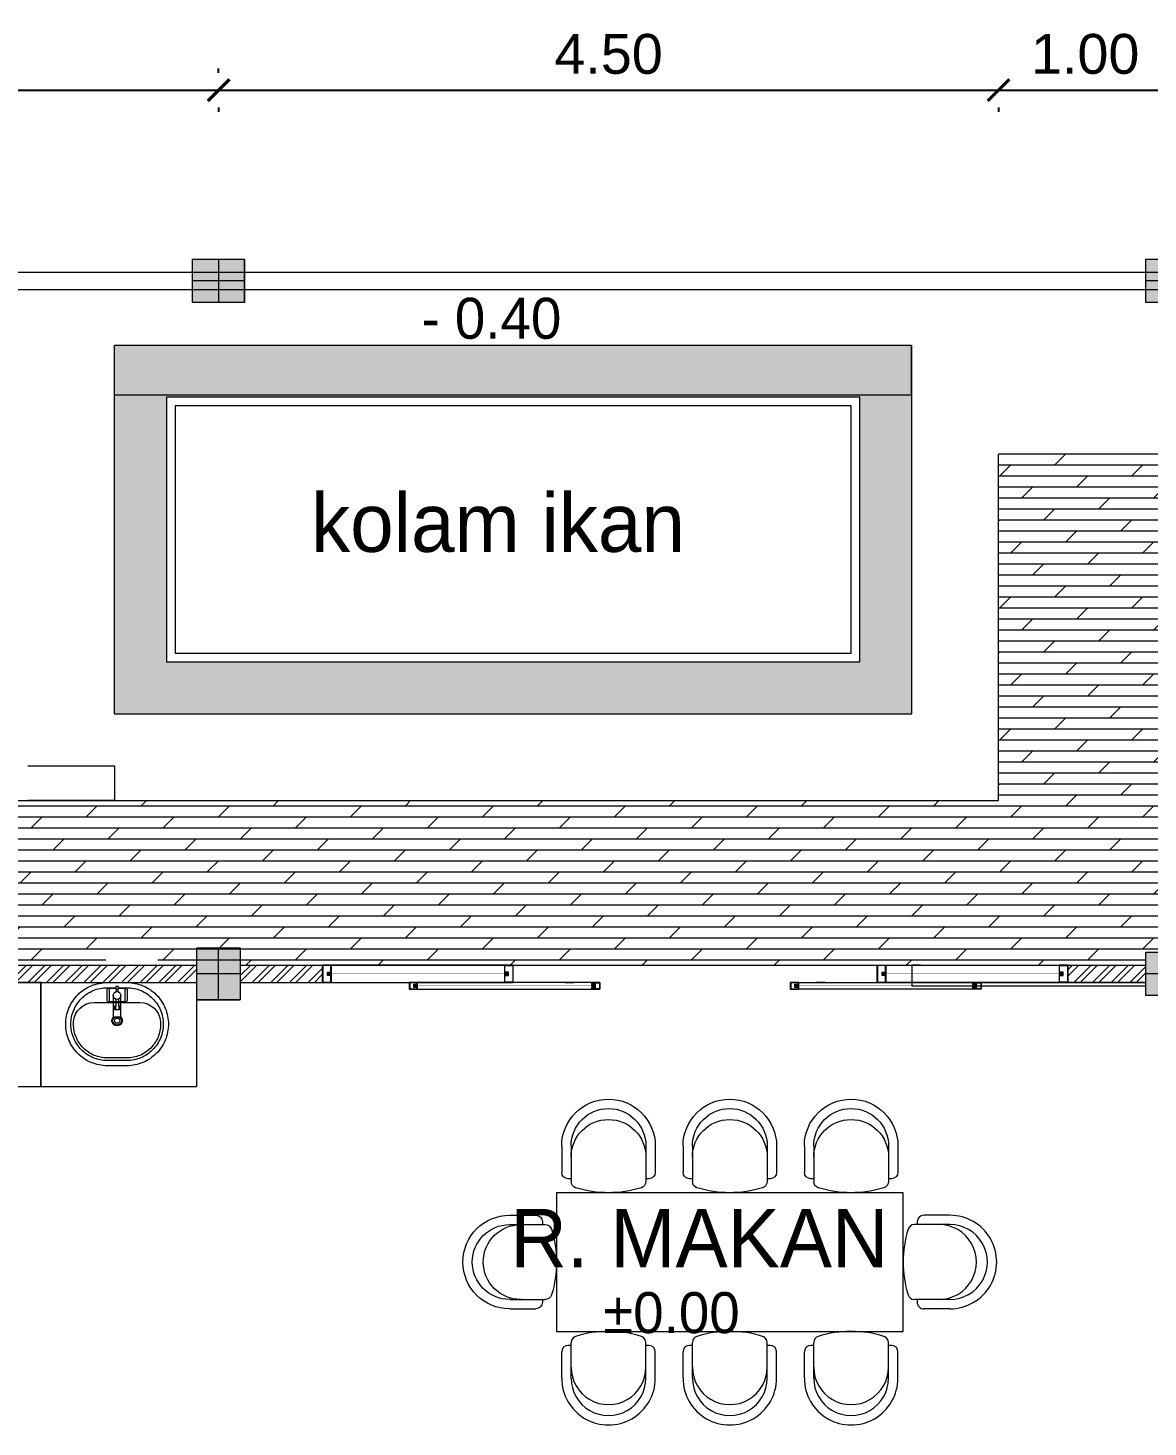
# Model space of a CAD drawing. Header units: millimetres. Extents: x -667 to -468, y -723 to -475.
# Drawn here: x -503.44 to -496.97, y -671.42 to -663.34 of the extents above; entities that cross this region are included whole.
import ezdxf

# ---------------------------------------------------------------- set-up
doc = ezdxf.new("R2010")
doc.units = ezdxf.units.MM
doc.layers.get('0').update_dxf_attribs({"lineweight": 9})
doc.layers.get('Defpoints').update_dxf_attribs({"lineweight": 0})
for name, color, linetype, lineweight in [('COLUMN', 11, 'Continuous', 9), ('dinding', 36, 'Continuous', 9), ('FIX', 12, 'Continuous', 9), ('Furniture', 172, 'Continuous', 0), ('NOTASI', 250, 'Continuous', 5), ('pintu', 6, 'Continuous', 5), ('TEXT', 26, 'Continuous', 5)]:
    doc.layers.add(name, color=color, linetype=linetype, lineweight=lineweight)
doc.styles.get("Standard").update_dxf_attribs({"font": 'arial.ttf'})
doc.dimstyles.new('Copy of 1-100', dxfattribs={"dimtxt": 0.23, "dimasz": 0.125, "dimexe": 0.125, "dimexo": 0.1, "dimgap": 0.09, "dimtad": 1, "dimtoh": 1, "dimzin": 0, "dimdsep": 46, "dimtxsty": 'Standard', "dimblk": 'ARCHTICK', "dimcen": 0.09, "dimdle": 0.125, "dimclrt": 2, "dimadec": 0, "dimazin": 0, "dimtfac": 1, "dimtofl": 0, "dimtmove": 0, "dimatfit": 3, "dimldrblk": 'ARCHTICK', "dimfxl": 1, "dimtolj": 1, "dimtzin": 0, "dimarcsym": 0})
pattern_1 = [(45, (150.81226, -159.11501), (-0.053881537, 0.053881537), []), (45, (150.84818, -159.11501), (-0.053881537, 0.053881537), [])]

# ---------------------------------------------------------------- blocks, each defined once
blk = doc.blocks.new('KUR')
at = {"layer": 'Furniture'}
for p, q in [((-300, 300), (-300, 132)), ((-240, 300), (-240, 72.2)), ((240, 300), (240, 72.2)), ((300, 300), (300, 132)), ((-258, 90), (-240, 90)), ((240, 90), (258, 90))]:
    blk.add_line(p, q, dxfattribs=at)
for centre, radius, start, end in [((0, 300), 300, 360, 180), ((0, 300), 240, 360, 180), ((0, 229.7), 240, 360, 180), ((-258, 132), 42, 180, 270), ((258, 132), 42, 270, 0), ((-198, 72.2), 42, 180, 252.67014), ((0, 706.7), 706.7, 252.67014, 287.32986), ((198, 72.2), 42, 287.32986, 0)]:
    blk.add_arc(centre, radius, start, end, dxfattribs=at)
blk = doc.blocks.new('FFEWW2')
at = {"layer": 'Furniture', "ltscale": 0.01}
blk.add_lwpolyline([(-533.2269, -245.3676), (-531.2269, -245.3676), (-531.2269, -244.5676), (-533.2269, -244.5676)], close=True, dxfattribs=at)
at = {"yscale": 0.0009000000000000001, "zscale": 0.0009000000000000001}
for p, xscale, rotation in [((-532.9269, -244.5676), -0.0009000000000000001, 359.9999999999999), ((-532.2269, -244.5676), -0.0009000000000000001, 359.9999999999999), ((-531.5269, -244.5676), -0.0009000000000000001, 359.9999999999999), ((-533.2269, -244.9676), -0.0009000000000000001, 89.99999999999993), ((-531.2269, -244.9676), 0.0009000000000000001, 270.0000000000001), ((-532.9269, -245.3676), 0.0009000000000000001, 180.0000000000001), ((-532.2269, -245.3676), 0.0009000000000000001, 180.0000000000001), ((-531.5269, -245.3676), 0.0009000000000000001, 180.0000000000001)]:
    blk.add_blockref('KUR', p, dxfattribs=dict(at, xscale=xscale, rotation=rotation))
blk = doc.blocks.new('FFFF')
at = {"layer": 'NOTASI', "ltscale": 0.01}
h = blk.add_hatch(color=256, dxfattribs=at)
h.paths.add_polyline_path([(-508.3704, -250.991), (-508.4954, -250.991), (-508.4954, -251.141), (-508.3704, -251.141)])
h.paths.add_polyline_path([(-508.3704, -251.141), (-508.4954, -251.141), (-508.4954, -251.291), (-508.3704, -251.291)])
h.paths.add_polyline_path([(-508.4954, -251.141), (-508.6204, -251.141), (-508.6204, -251.291), (-508.4954, -251.291)])
h.paths.add_polyline_path([(-508.4954, -250.991), (-508.6204, -250.991), (-508.6204, -251.141), (-508.4954, -251.141)])
at = {"ltscale": 0.01}
for p, q in [((-508.3704, -250.991), (-508.6204, -250.991)), ((-508.4954, -250.991), (-508.4954, -251.291)), ((-508.6204, -251.141), (-508.3704, -251.141))]:
    blk.add_line(p, q, dxfattribs=at)
blk.add_lwpolyline([(-508.6204, -250.991), (-508.3704, -250.991), (-508.3704, -251.291), (-508.6204, -251.291)], close=True, dxfattribs=at)
blk = doc.blocks.new('L851')
at = {"layer": 'FIX'}
for p, q in [((0.075, 0.045), (0.15, 0.045)), ((0.0775, 0.005), (0.0931, 0.005)), ((0.075, -0.045), (0.15, -0.045))]:
    blk.add_line(p, q, dxfattribs=at)
for points in [[(0.52, 0), (0.52, 0.057, 0.098726), (0.5017, 0.1486, 0.098588), (0.4497, 0.2263, 0.098394), (0.3719, 0.2781, 0.098257), (0.28, 0.2964, 0.098257), (0.1881, 0.2781, 0.098394), (0.1103, 0.2263, 0.098588), (0.0583, 0.1486, 0.098726), (0.04, 0.057), (0.04, 0), (0.04, -0.057, 0.098726), (0.0583, -0.1486, 0.098588), (0.1103, -0.2263, 0.098394), (0.1881, -0.2781, 0.098257), (0.28, -0.2964, 0.098257), (0.3719, -0.2781, 0.098394), (0.4497, -0.2263, 0.098588), (0.5017, -0.1486, 0.098726), (0.52, -0.057)], [(0.155, 0), (0.155, -0.1312, 0.394963), (0.2671, -0.2509, 0.016544), (0.28, -0.2514, 0.098257), (0.3547, -0.2365, 0.098394), (0.4179, -0.1944, 0.098588), (0.4602, -0.1313, 0.098726), (0.475, -0.057), (0.475, 0), (0.475, 0.057, 0.098726), (0.4602, 0.1313, 0.098588), (0.4179, 0.1944, 0.098394), (0.3547, 0.2365, 0.098257), (0.28, 0.2514, 0.016544), (0.2671, 0.2509, 0.394963), (0.155, 0.1312)], [(0.0625, 0.0045, -0.414214), (0.0655, 0.0075), (0.0745, 0.0075, -0.414214), (0.0775, 0.0045), (0.0775, 0), (0.0775, -0.0045, -0.414214), (0.0745, -0.0075), (0.0655, -0.0075, -0.414214), (0.0625, -0.0045), (0.0625, 0)], [(0.1375, 0, 1), (0.0925, 0, 1)], [(0.245, 0, 1), (0.275, 0, 1)]]:
    blk.add_lwpolyline(points, format="xyb", close=True, dxfattribs=at)
for points in [[(0.07, -0.0075), (0.07, -0.057, 0.098726), (0.086, -0.1371, 0.098588), (0.1315, -0.205, 0.098394), (0.1996, -0.2504, 0.098257), (0.28, -0.2664, 0.098257), (0.3604, -0.2504, 0.098394), (0.4285, -0.205, 0.098588), (0.474, -0.1371, 0.098726), (0.49, -0.057), (0.49, 0), (0.49, 0.057, 0.098726), (0.474, 0.1371, 0.098588), (0.4285, 0.205, 0.098394), (0.3604, 0.2504, 0.098257), (0.28, 0.2664, 0.098257), (0.1996, 0.2504, 0.098394), (0.1315, 0.205, 0.098588), (0.086, 0.1371, 0.098726), (0.07, 0.057), (0.07, 0.0075)], [(0.075, 0.0075), (0.075, 0.05, -0.414214), (0.085, 0.06), (0.14, 0.06, -0.414214), (0.15, 0.05), (0.15, 0), (0.15, -0.05, -0.414214), (0.14, -0.06), (0.085, -0.06, -0.414214), (0.075, -0.05), (0.075, -0.0075)], [(0.1362, 0.0075), (0.1755, 0.0075, 0.414214), (0.1775, 0.0095), (0.1775, 0.01), (0.1975, 0.01)], [(0.175, -0.0075), (0.175, -0.012, 0.414214), (0.178, -0.015), (0.1945, -0.015, 0.414214), (0.1975, -0.012), (0.1975, 0), (0.1975, 0.012, 0.414214), (0.1945, 0.015), (0.178, 0.015, 0.414214), (0.175, 0.012), (0.175, 0.0075)], [(0.2402, -0.0225, 0.645751), (0.29, 0, 0.645751), (0.2402, 0.0225, 0.645751)], [(0.2425, -0.0179, 0.664568), (0.285, 0, 0.664568), (0.2425, 0.0179, 0.664568)], [(0.1362, -0.0075), (0.1755, -0.0075, -0.414214), (0.1775, -0.0095), (0.1775, -0.01), (0.1975, -0.01)]]:
    blk.add_lwpolyline(points, format="xyb", dxfattribs=at)
for points in [[(0.115, 0.0225), (0.2425, 0.0225), (0.2425, 0), (0.2425, -0.0225), (0.115, -0.0225)], [(0.2375, 0.0225), (0.2375, 0), (0.2375, -0.0225)], [(0.0775, -0.005), (0.0931, -0.005)]]:
    blk.add_lwpolyline(points, dxfattribs=at)
blk = doc.blocks.new('_ArchTick')
at = {"color": 0, "linetype": 'ByBlock', "const_width": 0.15}
blk.add_lwpolyline([(-0.5, -0.5), (0.5, 0.5)], dxfattribs=at)
blk = doc.blocks.new('*D1158')
at = {"layer": 'Defpoints', "color": 0}
for p in [(-505.336, -663.7031), (-502.336, -663.7031), (-502.336, -663.7031)]:
    blk.add_point(p, dxfattribs=at)
at = {"layer": 'NOTASI', "color": 0, "lineweight": -2}
for p, q in [((-502.336, -663.6031), (-502.336, -663.5781)), ((-505.461, -663.7031), (-502.211, -663.7031)), ((-505.336, -663.8031), (-505.336, -663.8281))]:
    blk.add_line(p, q, dxfattribs=at)
at = {"layer": 'NOTASI', "color": 0, "lineweight": -2, "xscale": 0.125, "yscale": 0.125, "zscale": 0.125, "rotation": 180}
blk.add_blockref('_ArchTick', (-505.336, -663.7031), dxfattribs=at)
at = {"layer": 'NOTASI', "color": 0, "lineweight": -2, "xscale": 0.125, "yscale": 0.125, "zscale": 0.125}
blk.add_blockref('_ArchTick', (-502.336, -663.7031), dxfattribs=at)
at = {"layer": 'NOTASI', "color": 2, "insert": (-503.836, -663.4956), "char_height": 0.23, "attachment_point": 5}
blk.add_mtext('\\A1;3.00', dxfattribs=at)
blk = doc.blocks.new('*D1159')
at = {"layer": 'Defpoints', "color": 0}
for p in [(-502.336, -663.7031), (-497.836, -663.7031), (-497.836, -663.7031)]:
    blk.add_point(p, dxfattribs=at)
at = {"layer": 'NOTASI', "color": 0, "lineweight": -2}
for p, q in [((-502.461, -663.7031), (-497.711, -663.7031)), ((-502.336, -663.8031), (-502.336, -663.8281)), ((-497.836, -663.8031), (-497.836, -663.8281))]:
    blk.add_line(p, q, dxfattribs=at)
at = {"layer": 'NOTASI', "color": 0, "lineweight": -2, "xscale": 0.125, "yscale": 0.125, "zscale": 0.125, "rotation": 180}
blk.add_blockref('_ArchTick', (-502.336, -663.7031), dxfattribs=at)
at = {"layer": 'NOTASI', "color": 0, "lineweight": -2, "xscale": 0.125, "yscale": 0.125, "zscale": 0.125}
blk.add_blockref('_ArchTick', (-497.836, -663.7031), dxfattribs=at)
at = {"layer": 'NOTASI', "color": 2, "insert": (-500.086, -663.4957), "char_height": 0.23, "attachment_point": 5}
blk.add_mtext('\\A1;4.50', dxfattribs=at)
blk = doc.blocks.new('*D1181')
at = {"layer": 'Defpoints', "color": 0}
for p in [(-497.836, -663.7031), (-496.836, -663.7031), (-496.836, -663.7031)]:
    blk.add_point(p, dxfattribs=at)
at = {"layer": 'NOTASI', "color": 0, "lineweight": -2}
for p, q in [((-497.961, -663.7031), (-496.711, -663.7031)), ((-497.836, -663.8031), (-497.836, -663.8281)), ((-496.836, -663.8031), (-496.836, -663.8281))]:
    blk.add_line(p, q, dxfattribs=at)
at = {"layer": 'NOTASI', "color": 0, "lineweight": -2, "xscale": 0.125, "yscale": 0.125, "zscale": 0.125, "rotation": 180}
blk.add_blockref('_ArchTick', (-497.836, -663.7031), dxfattribs=at)
at = {"layer": 'NOTASI', "color": 0, "lineweight": -2, "xscale": 0.125, "yscale": 0.125, "zscale": 0.125}
blk.add_blockref('_ArchTick', (-496.836, -663.7031), dxfattribs=at)
at = {"layer": 'NOTASI', "color": 2, "insert": (-497.336, -663.4957), "char_height": 0.23, "attachment_point": 5}
blk.add_mtext('\\A1;1.00', dxfattribs=at)
blk = doc.blocks.new('vb')
h = blk.add_hatch()
h.set_pattern_fill('ANSI31', color=30, scale=0.02, angle=-180, style=0)
h.set_pattern_definition([(45, (-1843.9851361, -2568.5802676), (-0.0017677669529, 0.0017677669529), [])])
h.paths.add_polyline_path([(-649.211, -509.7598), (-649.209, -509.7598, -0.354282), (-649.207, -509.7568), (-649.227, -509.7568), (-649.227, -509.7648), (-649.211, -509.7648)])
h.paths.add_polyline_path([(-649.227, -509.7488), (-649.227, -509.7568), (-649.207, -509.7568, -0.354282), (-649.209, -509.7538), (-649.211, -509.7538), (-649.211, -509.7488)])
h = blk.add_hatch()
h.set_pattern_fill('ANSI31', color=30, scale=0.02, angle=-180, style=0)
h.set_pattern_definition([(45, (-1843.4826361, -2568.511637), (-0.0017677669529, 0.0017677669529), [])])
h.paths.add_polyline_path([(-648.7085, -509.6912), (-648.7065, -509.6912, -0.354282), (-648.7045, -509.6882), (-648.7245, -509.6882), (-648.7245, -509.6962), (-648.7085, -509.6962)])
h.paths.add_polyline_path([(-648.7245, -509.6802), (-648.7245, -509.6882), (-648.7045, -509.6882, -0.354282), (-648.7065, -509.6852), (-648.7085, -509.6852), (-648.7085, -509.6802)])
h = blk.add_hatch()
h.set_pattern_fill('ANSI31', color=30, scale=0.02, angle=-180, style=0)
h.set_pattern_definition([(135, (546.5761286, -2568.5802676), (0.001767766953, 0.0017677669528), [])])
h.paths.add_polyline_path([(-648.198, -509.7598), (-648.2, -509.7598, 0.354282), (-648.202, -509.7568), (-648.182, -509.7568), (-648.182, -509.7648), (-648.198, -509.7648)])
h.paths.add_polyline_path([(-648.182, -509.7488), (-648.182, -509.7568), (-648.202, -509.7568, 0.354282), (-648.2, -509.7538), (-648.198, -509.7538), (-648.198, -509.7488)])
h = blk.add_hatch()
h.set_pattern_fill('ANSI31', color=30, scale=0.02, angle=-180, style=0)
h.set_pattern_definition([(135, (547.0736286, -2568.511637), (0.0017677669529, 0.0017677669529), [])])
h.paths.add_polyline_path([(-647.7005, -509.6912), (-647.7025, -509.6912, 0.354282), (-647.7045, -509.6882), (-647.6845, -509.6882), (-647.6845, -509.6962), (-647.7005, -509.6962)])
h.paths.add_polyline_path([(-647.6845, -509.6802), (-647.6845, -509.6882), (-647.7045, -509.6882, 0.354282), (-647.7025, -509.6852), (-647.7005, -509.6852), (-647.7005, -509.6802)])
for points in [[(-648.7545, -509.6381), (-648.7045, -509.6381), (-648.7045, -509.7381), (-648.7545, -509.7381)], [(-648.7545, -509.6381), (-647.6545, -509.6381), (-647.6545, -509.7381), (-648.7545, -509.7381)], [(-648.7265, -509.6782), (-648.7065, -509.6782), (-648.7065, -509.6401), (-648.7525, -509.6401), (-648.7525, -509.7361), (-648.7065, -509.7361), (-648.7065, -509.6982), (-648.7265, -509.6982)], [(-647.6545, -509.6381), (-647.7045, -509.6381), (-647.7045, -509.7381), (-647.6545, -509.7381)], [(-647.6825, -509.6782), (-647.7025, -509.6782), (-647.7025, -509.6401), (-647.6565, -509.6401), (-647.6565, -509.7361), (-647.7025, -509.7361), (-647.7025, -509.6982), (-647.6825, -509.6982)], [(-649.2545, -509.7381), (-648.157, -509.7381), (-648.157, -509.7756), (-649.2545, -509.7756)], [(-649.229, -509.7468), (-649.209, -509.7468), (-649.209, -509.7401), (-649.2525, -509.7401), (-649.2525, -509.7736), (-649.209, -509.7736), (-649.209, -509.7668), (-649.229, -509.7668)], [(-648.18, -509.7468), (-648.2, -509.7468), (-648.2, -509.7401), (-648.1565, -509.7401), (-648.1565, -509.7736), (-648.2, -509.7736), (-648.2, -509.7668), (-648.18, -509.7668)]]:
    blk.add_lwpolyline(points, close=True)
for points in [[(-649.209, -509.7508), (-649.209, -509.7488), (-649.209, -509.7538), (-649.209, -509.7488), (-649.207, -509.7488), (-649.207, -509.7381), (-649.2545, -509.7381), (-649.2545, -509.7756), (-649.207, -509.7756), (-649.207, -509.7648), (-649.209, -509.7648), (-649.209, -509.7598), (-649.209, -509.7648)], [(-649.209, -509.7598), (-649.211, -509.7598), (-649.211, -509.7648), (-649.227, -509.7648), (-649.227, -509.7488), (-649.211, -509.7488), (-649.211, -509.7538), (-649.209, -509.7538)], [(-648.7065, -509.6912), (-648.7085, -509.6912), (-648.7085, -509.6962), (-648.7245, -509.6962), (-648.7245, -509.6802), (-648.7085, -509.6802), (-648.7085, -509.6852), (-648.7065, -509.6852)], [(-648.2, -509.7508), (-648.2, -509.7488), (-648.2, -509.7538), (-648.2, -509.7488), (-648.202, -509.7488), (-648.202, -509.7381), (-648.1545, -509.7381), (-648.1545, -509.7756), (-648.202, -509.7756), (-648.202, -509.7648), (-648.2, -509.7648), (-648.2, -509.7598), (-648.2, -509.7648)], [(-648.2, -509.7598), (-648.198, -509.7598), (-648.198, -509.7648), (-648.182, -509.7648), (-648.182, -509.7488), (-648.198, -509.7488), (-648.198, -509.7538), (-648.2, -509.7538)], [(-647.7025, -509.6912), (-647.7005, -509.6912), (-647.7005, -509.6962), (-647.6845, -509.6962), (-647.6845, -509.6802), (-647.7005, -509.6802), (-647.7005, -509.6852), (-647.7025, -509.6852)]]:
    blk.add_lwpolyline(points)
at = {"color": 20, "const_width": 0.002}
for points in [[(-647.7007, -509.6881), (-648.7085, -509.6881)], [(-648.198, -509.7568), (-649.211, -509.7568)]]:
    blk.add_lwpolyline(points, dxfattribs=at)
for centre, start, end in [((-648.7037, -509.6855), 174.67337, 252.70675), ((-648.7037, -509.6909), 107.29325, 185.32663), ((-647.7054, -509.6855), 287.29325, 5.32663), ((-647.7054, -509.6909), 354.67337, 72.70675), ((-649.2062, -509.7541), 174.67337, 252.70675), ((-649.2062, -509.7596), 107.29325, 185.32663), ((-648.2029, -509.7541), 287.29325, 5.32663), ((-648.2029, -509.7596), 354.67337, 72.70675)]:
    blk.add_arc(centre, 0.00286, start, end)
at = {"layer": 'dinding'}
for p, q in [((-648.5045, -509.6381), (-648.5545, -509.6381)), ((-649.0545, -509.7381), (-649.1045, -509.7381))]:
    blk.add_line(p, q, dxfattribs=at)
at = {"layer": 'dinding', "ltscale": 0.01}
for p, q in [((-648.5045, -509.6381), (-648.5545, -509.6381)), ((-648.5545, -509.6381), (-648.5545, -509.7381)), ((-649.1045, -509.7381), (-649.0545, -509.7381))]:
    blk.add_line(p, q, dxfattribs=at)
blk = doc.blocks.new('bv')
h = blk.add_hatch()
h.set_pattern_fill('ANSI31', color=30, scale=0.02, angle=-180, style=0)
h.set_pattern_definition([(45, (-1846.6826361, -2568.511637), (-0.0017677669529, 0.0017677669529), [])])
h.paths.add_polyline_path([(-651.9085, -509.6912), (-651.9065, -509.6912, -0.354282), (-651.9045, -509.6882), (-651.9245, -509.6882), (-651.9245, -509.6962), (-651.9085, -509.6962)])
h.paths.add_polyline_path([(-651.9245, -509.6802), (-651.9245, -509.6882), (-651.9045, -509.6882, -0.354282), (-651.9065, -509.6852), (-651.9085, -509.6852), (-651.9085, -509.6802)])
h = blk.add_hatch()
h.set_pattern_fill('ANSI31', color=30, scale=0.02, angle=-180, style=0)
h.set_pattern_definition([(45, (-1846.185136, -2568.5802676), (-0.001767766953, 0.0017677669528), [])])
h.paths.add_polyline_path([(-651.411, -509.7598), (-651.409, -509.7598, -0.354282), (-651.407, -509.7568), (-651.427, -509.7568), (-651.427, -509.7648), (-651.411, -509.7648)])
h.paths.add_polyline_path([(-651.427, -509.7488), (-651.427, -509.7568), (-651.407, -509.7568, -0.354282), (-651.409, -509.7538), (-651.411, -509.7538), (-651.411, -509.7488)])
h = blk.add_hatch()
h.set_pattern_fill('ANSI31', color=30, scale=0.02, angle=-180, style=0)
h.set_pattern_definition([(135, (543.8736286, -2568.511637), (0.0017677669529, 0.0017677669529), [])])
h.paths.add_polyline_path([(-650.9005, -509.6912), (-650.9025, -509.6912, 0.354282), (-650.9045, -509.6882), (-650.8845, -509.6882), (-650.8845, -509.6962), (-650.9005, -509.6962)])
h.paths.add_polyline_path([(-650.8845, -509.6802), (-650.8845, -509.6882), (-650.9045, -509.6882, 0.354282), (-650.9025, -509.6852), (-650.9005, -509.6852), (-650.9005, -509.6802)])
h = blk.add_hatch()
h.set_pattern_fill('ANSI31', color=30, scale=0.02, angle=-180, style=0)
h.set_pattern_definition([(135, (544.3761286, -2568.5802676), (0.0017677669529, 0.0017677669529), [])])
h.paths.add_polyline_path([(-650.398, -509.7598), (-650.4, -509.7598, 0.354282), (-650.402, -509.7568), (-650.382, -509.7568), (-650.382, -509.7648), (-650.398, -509.7648)])
h.paths.add_polyline_path([(-650.382, -509.7488), (-650.382, -509.7568), (-650.402, -509.7568, 0.354282), (-650.4, -509.7538), (-650.398, -509.7538), (-650.398, -509.7488)])
for points in [[(-651.9545, -509.6381), (-651.9045, -509.6381), (-651.9045, -509.7381), (-651.9545, -509.7381)], [(-650.8545, -509.6381), (-651.9545, -509.6381), (-651.9545, -509.7381), (-650.8545, -509.7381)], [(-651.9265, -509.6782), (-651.9065, -509.6782), (-651.9065, -509.6401), (-651.9525, -509.6401), (-651.9525, -509.7361), (-651.9065, -509.7361), (-651.9065, -509.6982), (-651.9265, -509.6982)], [(-650.8545, -509.6381), (-650.9045, -509.6381), (-650.9045, -509.7381), (-650.8545, -509.7381)], [(-650.8825, -509.6782), (-650.9025, -509.6782), (-650.9025, -509.6401), (-650.8565, -509.6401), (-650.8565, -509.7361), (-650.9025, -509.7361), (-650.9025, -509.6982), (-650.8825, -509.6982)], [(-651.429, -509.7468), (-651.409, -509.7468), (-651.409, -509.7401), (-651.4525, -509.7401), (-651.4525, -509.7736), (-651.409, -509.7736), (-651.409, -509.7668), (-651.429, -509.7668)], [(-650.3545, -509.7381), (-651.452, -509.7381), (-651.452, -509.7756), (-650.3545, -509.7756)], [(-650.38, -509.7468), (-650.4, -509.7468), (-650.4, -509.7401), (-650.3565, -509.7401), (-650.3565, -509.7736), (-650.4, -509.7736), (-650.4, -509.7668), (-650.38, -509.7668)]]:
    blk.add_lwpolyline(points, close=True)
for points in [[(-651.9065, -509.6912), (-651.9085, -509.6912), (-651.9085, -509.6962), (-651.9245, -509.6962), (-651.9245, -509.6802), (-651.9085, -509.6802), (-651.9085, -509.6852), (-651.9065, -509.6852)], [(-651.409, -509.7508), (-651.409, -509.7488), (-651.409, -509.7538), (-651.409, -509.7488), (-651.407, -509.7488), (-651.407, -509.7381), (-651.4545, -509.7381), (-651.4545, -509.7756), (-651.407, -509.7756), (-651.407, -509.7648), (-651.409, -509.7648), (-651.409, -509.7598), (-651.409, -509.7648)], [(-651.409, -509.7598), (-651.411, -509.7598), (-651.411, -509.7648), (-651.427, -509.7648), (-651.427, -509.7488), (-651.411, -509.7488), (-651.411, -509.7538), (-651.409, -509.7538)], [(-650.9025, -509.6912), (-650.9005, -509.6912), (-650.9005, -509.6962), (-650.8845, -509.6962), (-650.8845, -509.6802), (-650.9005, -509.6802), (-650.9005, -509.6852), (-650.9025, -509.6852)], [(-650.4, -509.7508), (-650.4, -509.7488), (-650.4, -509.7538), (-650.4, -509.7488), (-650.402, -509.7488), (-650.402, -509.7381), (-650.3545, -509.7381), (-650.3545, -509.7756), (-650.402, -509.7756), (-650.402, -509.7648), (-650.4, -509.7648), (-650.4, -509.7598), (-650.4, -509.7648)], [(-650.4, -509.7598), (-650.398, -509.7598), (-650.398, -509.7648), (-650.382, -509.7648), (-650.382, -509.7488), (-650.398, -509.7488), (-650.398, -509.7538), (-650.4, -509.7538)]]:
    blk.add_lwpolyline(points)
at = {"color": 20, "const_width": 0.002}
for points in [[(-651.9084, -509.6881), (-650.9005, -509.6881)], [(-651.411, -509.7568), (-650.398, -509.7568)]]:
    blk.add_lwpolyline(points, dxfattribs=at)
for centre, start, end in [((-651.9037, -509.6855), 174.67337, 252.70675), ((-651.9037, -509.6909), 107.29325, 185.32663), ((-650.9054, -509.6855), 287.29325, 5.32663), ((-650.9054, -509.6909), 354.67337, 72.70675), ((-651.4062, -509.7541), 174.67337, 252.70675), ((-651.4062, -509.7596), 107.29325, 185.32663), ((-650.4029, -509.7541), 287.29325, 5.32663), ((-650.4029, -509.7596), 354.67337, 72.70675)]:
    blk.add_arc(centre, 0.00286, start, end)
at = {"layer": 'dinding'}
blk.add_line((-650.5545, -509.7381), (-650.5045, -509.7381), dxfattribs=at)
at = {"layer": 'dinding', "ltscale": 0.01}
blk.add_line((-650.5045, -509.7381), (-650.5545, -509.7381), dxfattribs=at)

msp = doc.modelspace()

# ---------------------------------------------------------------- hatches: boundary and pattern name
at = {"layer": 'NOTASI'}
h = msp.add_hatch(dxfattribs=at)
h.set_pattern_fill('AR-CONC', color=256, scale=0.001, style=0)
h.set_pattern_definition([(50, (353.58784, -396.535), (0.18218467, -0.015939086), [0.01905, -0.20955]), (355, (353.58784, -396.535), (-0.035242826, 0.191056643), [0.01524, -0.16764]), (100.451, (353.60303, -396.53633), (0.1469425, 0.175116688), [0.01619, -0.17809]), (46.1842, (353.58784, -396.4842), (0.27107904, -0.04204233), [0.028575, -0.314325]), (96.6356, (353.61043, -396.4877), (0.237404234, 0.247425556), [0.024285, -0.267135]), (351.184, (353.58784, -396.4842), (0.23740461, 0.24742512), [0.02286, -0.25146]), (21, (353.61324, -396.4969), (0.15161488, -0.102265519), [0.01905, -0.20955]), (326, (353.61324, -396.4969), (0.06180203, 0.184187966), [0.01524, -0.16764]), (71.4514, (353.62588, -396.50543), (0.21341649, 0.081922858), [0.01619, -0.17809]), (37.5, (353.587845, -396.535003), (0.0030886033, 0.084555039), [0, -0.165608, 0, -0.17018, 0, -0.168275]), (7.5, (353.587845, -396.535), (0.0668196625, 0.100180575), [0, -0.097028, 0, -0.161798, 0, -0.064135]), (327.5, (353.5312, -396.535), (0.135590595, -0.005728744), [0, -0.0635, 0, -0.19812, 0, -0.26289]), (317.5, (353.5058, -396.535), (0.148129181, 0.025426491), [0, -0.08255, 0, -0.131572, 0, -0.18669])])
h.paths.add_polyline_path([(-498.336, -665.4635), (-499.4888, -665.4635), (-499.4888, -665.4753), (-498.636, -665.4753), (-498.636, -667.0031), (-499.4888, -667.0031), (-499.4888, -667.3031), (-498.336, -667.3031)])
h.paths.add_polyline_path([(-499.4888, -667.0031), (-502.636, -667.0031), (-502.636, -665.4753), (-499.4888, -665.4753), (-499.4888, -665.4635), (-502.936, -665.4635), (-502.936, -667.3031), (-499.4888, -667.3031)])
h.paths.add_polyline_path([(-499.4888, -665.1753), (-502.936, -665.1753), (-502.936, -665.4635), (-499.4888, -665.4635)])
h.paths.add_polyline_path([(-498.3402, -665.1753), (-499.4888, -665.1753), (-499.4888, -665.4635), (-498.3402, -665.4635)])
h = msp.add_hatch(dxfattribs=at)
h.set_pattern_fill('DOLMIT', color=256, scale=0.01, style=0)
h.set_pattern_definition([(0, (353.387845, -395.86278), (0, 0.0635), []), (45, (353.38784, -395.86278), (-0.126999913, 0.126999913), [0.0898026, -0.179605])])
h.paths.add_polyline_path([(-496.8844, -665.8031), (-497.836, -665.8031), (-497.836, -667.8031), (-507.336, -667.8031), (-507.336, -668.7531), (-502.986, -668.7531), (-502.986, -668.6781), (-502.686, -668.6781), (-502.686, -668.7531), (-501.336, -668.7531), (-501.3119, -668.7466), (-501.3101, -668.7531), (-500.8995, -668.7531), (-500.8978, -668.7466), (-500.8736, -668.7531), (-500.8495, -668.7466), (-500.8477, -668.7531), (-500.4371, -668.7531), (-500.4354, -668.7466), (-500.4112, -668.7531), (-497.9608, -668.7531), (-497.9367, -668.7466), (-497.935, -668.7531), (-497.5243, -668.7531), (-497.5226, -668.7466), (-497.4984, -668.7531), (-497.4743, -668.7466), (-497.4726, -668.7531), (-497.0619, -668.7531), (-497.0602, -668.7466), (-497.036, -668.7531), (-496.986, -668.7531), (-496.986, -668.6781), (-496.886, -668.6781), (-496.886, -665.9281)])
h = msp.add_hatch(dxfattribs=at)
h.set_pattern_fill('ANSI32', color=256, scale=0.008, style=0)
h.set_pattern_definition(pattern_1)
h.paths.add_polyline_path([(-504.886, -668.7531), (-507.1683, -668.7531, -0.072565), (-507.161, -668.8031, -0.072565), (-507.1683, -668.8531), (-504.886, -668.8531)])
h.paths.add_polyline_path([(-502.461, -668.7531), (-503.786, -668.7531), (-503.786, -668.8531), (-502.461, -668.8531)])
h = msp.add_hatch(dxfattribs=at)
h.set_pattern_fill('ANSI32', color=256, scale=0.008, style=0)
h.set_pattern_definition(pattern_1)
h.paths.add_polyline_path([(-501.736, -668.7531), (-502.211, -668.7531), (-502.211, -668.8531), (-501.736, -668.8531)])
h.paths.add_polyline_path([(-496.986, -668.7531), (-497.436, -668.7531), (-497.436, -668.8531), (-496.986, -668.8531)])

# ---------------------------------------------------------------- linework, layer by layer
at = {"layer": 'dinding'}
for p, q in [((-508.386, -664.7531), (-490.286, -664.7531)), ((-508.286, -664.8531), (-490.386, -664.8531)), ((-502.936, -667.3031), (-502.936, -665.1753)), ((-498.336, -667.3031), (-498.336, -665.1753)), ((-498.636, -665.4753), (-502.636, -665.4753)), ((-502.636, -665.4753), (-502.636, -667.0031)), ((-498.636, -667.0031), (-498.636, -665.4753)), ((-498.686, -665.5253), (-502.586, -665.5253)), ((-502.586, -665.5253), (-502.586, -666.9531)), ((-498.686, -666.9531), (-498.686, -665.5253)), ((-496.836, -665.8031), (-497.836, -665.8031)), ((-502.636, -667.0031), (-498.636, -667.0031)), ((-502.586, -666.9531), (-498.686, -666.9531)), ((-502.936, -667.3031), (-498.336, -667.3031)), ((-507.211, -668.7531), (-502.461, -668.7531)), ((-502.211, -668.7531), (-496.986, -668.7531)), ((-507.211, -668.8531), (-502.461, -668.8531)), ((-502.211, -668.8531), (-500.861, -668.8531)), ((-498.136, -668.8531), (-496.986, -668.8531))]:
    msp.add_line(p, q, dxfattribs=at)
for points in [[(-502.936, -665.1753), (-498.3402, -665.1753), (-498.3402, -665.4635), (-502.936, -665.4635)], [(-496.986, -668.8531), (-498.336, -668.8531), (-498.336, -668.8727), (-496.986, -668.8727)]]:
    msp.add_lwpolyline(points, close=True, dxfattribs=at)
for points in [[(-507.336, -668.8031), (-507.336, -667.8031), (-497.836, -667.8031), (-497.836, -665.8031)], [(-503.436, -667.6031), (-502.936, -667.6031), (-502.936, -667.8031), (-503.436, -667.8031)]]:
    msp.add_lwpolyline(points, dxfattribs=at)
at = {"layer": 'Furniture', "ltscale": 0.01}
msp.add_lwpolyline([(-505.3706, -669.4531), (-503.361, -669.4531), (-503.361, -668.8531), (-505.3706, -668.8531)], close=True, dxfattribs=at)
at = {"layer": 'NOTASI'}
msp.add_line((-503.361, -668.8531), (-503.361, -669.4531), dxfattribs=at)
msp.add_lwpolyline([(-503.361, -669.4531), (-502.461, -669.4531), (-502.461, -668.9531)], dxfattribs=at)

# ---------------------------------------------------------------- block references
at = {"layer": 'COLUMN'}
for p, rotation in [((-251.195, -1173.2985), 270), ((-245.695, -1173.2985), 270), ((-1010.8315, -919.9441), 180), ((-245.695, -1177.2985), 270)]:
    msp.add_blockref('FFFF', p, dxfattribs=dict(at, rotation=rotation))
at = {"layer": 'Furniture', "xscale": -1, "rotation": 90}
msp.add_blockref('L851', (-502.922, -668.8131), dxfattribs=at)
at = {"layer": 'NOTASI'}
msp.add_blockref('FFEWW2', (32.8404, -425.4984), dxfattribs=at)
at = {"layer": 'pintu'}
for name in ['bv', 'vb']:
    msp.add_blockref(name, (150.2185, -159.115), dxfattribs=at)

# ---------------------------------------------------------------- texts
at = {"layer": 'TEXT', "lineweight": 9, "char_height": 0.236139, "attachment_point": 5}
for s, insert in [('{\\fIrisUPC|b0|i0|c0|p34;- 0.40}', (-500.7623, -665.0216)), ('{\\fIrisUPC|b0|i0|c0|p34;%%P0.00}', (-499.7233, -670.7596))]:
    msp.add_mtext(s, dxfattribs=dict(at, insert=insert))
at = {"layer": 'TEXT', "char_height": 0.3375, "attachment_point": 1}
for s, insert, width in [('{\\fAvantGarde Bk BT|b0|i0|c0|p34;kolam ikan}', (-501.8027, -666.0304), 4.028131), ('{\\fAvantGarde Bk BT|b0|i0|c0|p34;R. MAKAN}', (-500.6525, -670.1592), 3.165478)]:
    msp.add_mtext(s, dxfattribs=dict(at, insert=insert, width=width))

# ---------------------------------------------------------------- dimensions: what is measured, and where the dimension line sits
at = {"layer": 'NOTASI'}
for base, p1, p2, picture, middle in [((-502.336, -663.7031), (-505.336, -663.7031), (-502.336, -663.7031), '*D1158', (-503.836, -663.4956)), ((-497.836, -663.7031), (-502.336, -663.7031), (-497.836, -663.7031), '*D1159', (-500.086, -663.4957)), ((-496.836, -663.7031), (-497.836, -663.7031), (-496.836, -663.7031), '*D1181', (-497.336, -663.4957))]:
    dim = msp.add_linear_dim(base=base, p1=p1, p2=p2, dimstyle='Copy of 1-100', dxfattribs=at)
    dim.commit()
    dim.dimension.update_dxf_attribs({"geometry": picture, "text_midpoint": middle})

doc.saveas('drawing.dxf')
